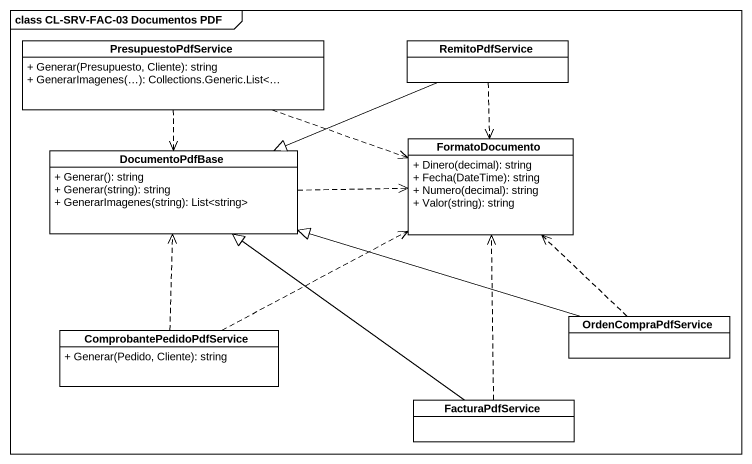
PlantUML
@startuml
mainframe class CL-SRV-FAC-03 Documentos PDF
hide circle
hide empty members
skinparam classAttributeIconSize 0
class PresupuestoPdfService {
  + Generar(Presupuesto, Cliente): string
  + GenerarImagenes(…): Collections.Generic.List<…
}
class RemitoPdfService
class FormatoDocumento {
  + Dinero(decimal): string
  + Fecha(DateTime): string
  + Numero(decimal): string
  + Valor(string): string
}
class DocumentoPdfBase {
  + Generar(): string
  + Generar(string): string
  + GenerarImagenes(string): List<string>
}
class OrdenCompraPdfService
class ComprobantePedidoPdfService {
  + Generar(Pedido, Cliente): string
}
class FacturaPdfService
PresupuestoPdfService .right.> FormatoDocumento
PresupuestoPdfService ..> DocumentoPdfBase
RemitoPdfService ..> FormatoDocumento
RemitoPdfService -left-|> DocumentoPdfBase
DocumentoPdfBase .right.> FormatoDocumento
OrdenCompraPdfService .up.> FormatoDocumento
OrdenCompraPdfService -left-|> DocumentoPdfBase
ComprobantePedidoPdfService .right.> FormatoDocumento
ComprobantePedidoPdfService .up.> DocumentoPdfBase
FacturaPdfService .up.> FormatoDocumento
FacturaPdfService -up-|> DocumentoPdfBase
@enduml
